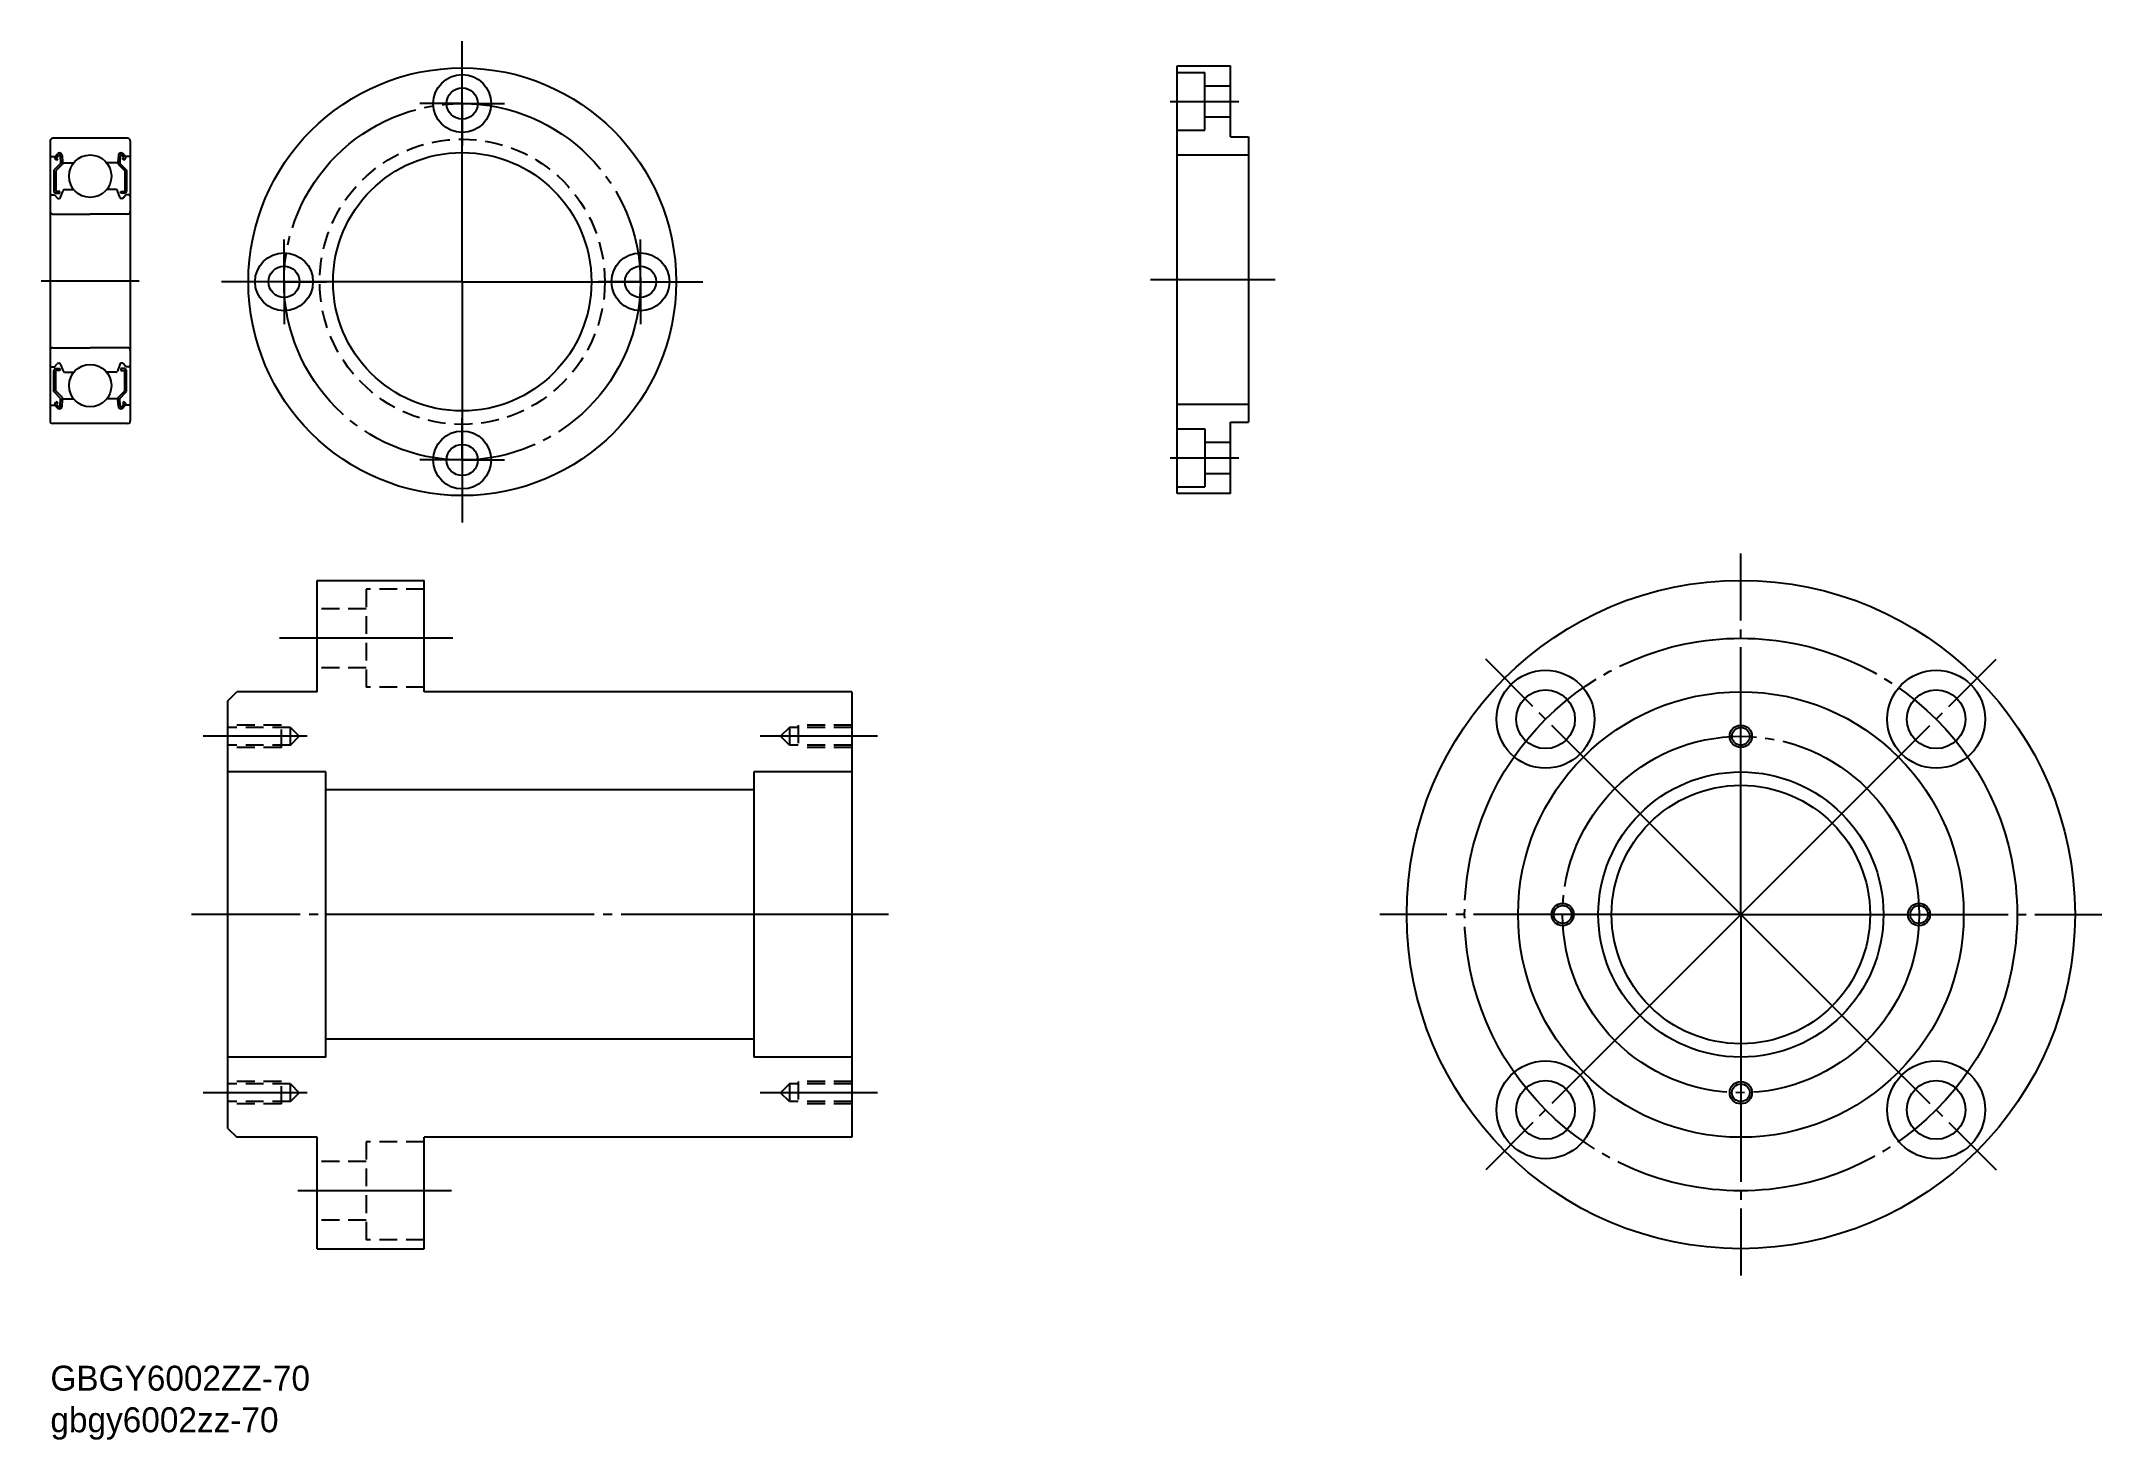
# Model space of a CAD drawing. Extents: x -119 to 113, y -54 to 103.
import ezdxf

# ---------------------------------------------------------------- set-up
doc = ezdxf.new("R2010")
doc.units = 0
for name, pattern in [('CENTER', [33, 30, -1, 1, -1]), ('CENTER2', [23, 20, -1, 1, -1]), ('DASHED', [3, 2, -1])]:
    doc.linetypes.add(name, pattern=pattern)
doc.layers.get('0').update_dxf_attribs({"linetype": 'CONTINUOUS'})
doc.layers.add('CENTER', color=7, linetype='CONTINUOUS')

msp = doc.modelspace()

# ---------------------------------------------------------------- linework, layer by layer
at = {"color": 7, "linetype": 'CONTINUOUS'}
for p, q in [((8.76, 52.44), (8.76, 100.44)), ((8.76, 100.44), (14.76, 100.44)), ((8.76, 99.69), (11.86, 99.69)), ((11.86, 93.19), (11.86, 99.69)), ((14.76, 92.44), (14.76, 100.44)), ((11.86, 98.19), (14.76, 98.19)), ((8.76, 93.19), (11.86, 93.19)), ((11.86, 94.69), (14.76, 94.69)), ((8.76, 90.44), (16.76, 90.44)), ((14.76, 92.44), (16.76, 92.44)), ((16.76, 92.44), (16.76, 60.44)), ((8.76, 62.44), (16.76, 62.44)), ((14.76, 60.44), (16.76, 60.44)), ((14.76, 52.44), (14.76, 60.44)), ((8.76, 59.69), (11.86, 59.69)), ((11.86, 59.69), (11.86, 53.19)), ((11.86, 58.19), (14.76, 58.19)), ((8.76, 53.19), (11.86, 53.19)), ((11.86, 54.69), (14.76, 54.69)), ((14.76, 52.44), (8.76, 52.44)), ((-87.76, 30.18), (-87.76, 42.68)), ((-87.76, 42.68), (-75.76, 42.68)), ((-75.76, 30.18), (-75.76, 42.68)), ((-97.76, 29.18), (-96.76, 30.18)), ((-87.76, 30.18), (-96.76, 30.18)), ((-27.76, 30.18), (-75.76, 30.18)), ((-27.76, 30.18), (-27.76, -19.82)), ((-97.76, -18.82), (-97.76, 29.18)), ((-86.76, 21.18), (-97.76, 21.18)), ((-86.76, -10.82), (-86.76, 21.18)), ((-27.76, 21.18), (-38.76, 21.18)), ((-38.76, 21.18), (-38.76, -10.82)), ((-38.76, 19.18), (-86.76, 19.18)), ((-38.76, -8.82), (-86.76, -8.82)), ((-86.76, -10.82), (-97.76, -10.82)), ((-27.76, -10.82), (-38.76, -10.82)), ((-97.76, -18.82), (-96.76, -19.82)), ((-87.76, -19.82), (-96.76, -19.82)), ((-87.76, -32.32), (-87.76, -19.82)), ((-75.76, -32.32), (-75.76, -19.82)), ((-27.76, -19.82), (-75.76, -19.82)), ((-87.76, -32.32), (-75.76, -32.32))]:
    msp.add_line(p, q, dxfattribs=at)
for p, q in [((-117.72, 91.99), (-117.72, 60.59)), ((-117.62, 90.24), (-117.16, 90.24)), ((-113.22, 92.29), (-117.42, 92.29)), ((-117.16, 90.24), (-116.91, 90.54)), ((-117.01, 90.11), (-116.76, 90.41)), ((-116.58, 90.35), (-116.54, 89.47)), ((-116.38, 90.37), (-116.32, 89.63)), ((-109.02, 92.29), (-113.22, 92.29)), ((-110.06, 90.37), (-110.12, 89.63)), ((-109.86, 90.35), (-109.9, 89.47)), ((-109.43, 90.11), (-109.68, 90.41)), ((-109.28, 90.24), (-109.53, 90.54)), ((-108.82, 90.24), (-109.28, 90.24)), ((-108.72, 91.99), (-108.72, 60.59)), ((-116.54, 89.47), (-117.29, 88.72)), ((-117.29, 88.72), (-117.29, 86.34)), ((-116.98, 89.83), (-117.13, 89.96)), ((-116.34, 89.39), (-117.09, 88.64)), ((-117.09, 88.64), (-117.09, 86.34)), ((-116.85, 89.98), (-117.01, 90.11)), ((-116.98, 89.83), (-116.85, 89.98)), ((-116.34, 89.86), (-116.34, 89.39)), ((-116.22, 89.54), (-115.07, 89.54)), ((-110.22, 89.54), (-111.37, 89.54)), ((-110.1, 89.86), (-110.1, 89.39)), ((-110.1, 89.39), (-109.35, 88.64)), ((-109.9, 89.47), (-109.15, 88.72)), ((-109.59, 89.98), (-109.43, 90.11)), ((-109.46, 89.83), (-109.59, 89.98)), ((-109.46, 89.83), (-109.3, 89.96)), ((-109.35, 88.64), (-109.35, 86.34)), ((-109.15, 88.72), (-109.15, 86.34)), ((-117.52, 85.94), (-117.22, 85.94)), ((-117.22, 85.94), (-116.94, 85.61)), ((-116.64, 86.34), (-117.09, 86.34)), ((-117.09, 86.14), (-116.64, 86.14)), ((-116.64, 86.14), (-116.64, 86.34)), ((-116.54, 85.67), (-116.27, 86.41)), ((-116.08, 86.54), (-115.07, 86.54)), ((-110.36, 86.54), (-111.37, 86.54)), ((-109.9, 85.67), (-110.17, 86.41)), ((-109.8, 86.14), (-109.8, 86.34)), ((-109.8, 86.34), (-109.35, 86.34)), ((-109.35, 86.14), (-109.8, 86.14)), ((-109.22, 85.94), (-109.5, 85.61)), ((-108.92, 85.94), (-109.22, 85.94)), ((-117.42, 83.79), (-113.22, 83.79)), ((-116.79, 85.54), (-116.73, 85.54)), ((-109.02, 83.79), (-113.22, 83.79)), ((-109.65, 85.54), (-109.71, 85.54)), ((-117.42, 68.79), (-113.22, 68.79)), ((-116.14, 68.79), (-116.14, 68.79)), ((-115.17, 68.79), (-115.17, 68.79)), ((-109.02, 68.79), (-113.22, 68.79)), ((-117.52, 66.64), (-117.22, 66.64)), ((-117.29, 63.86), (-117.29, 66.24)), ((-117.22, 66.64), (-116.94, 66.97)), ((-117.09, 66.44), (-116.64, 66.44)), ((-116.64, 66.24), (-117.09, 66.24)), ((-117.09, 63.94), (-117.09, 66.24)), ((-116.79, 67.04), (-116.73, 67.04)), ((-116.64, 66.44), (-116.64, 66.24)), ((-116.54, 66.91), (-116.27, 66.17)), ((-116.08, 66.04), (-115.07, 66.04)), ((-110.36, 66.04), (-111.37, 66.04)), ((-109.9, 66.91), (-110.17, 66.17)), ((-109.35, 66.44), (-109.8, 66.44)), ((-109.8, 66.44), (-109.8, 66.24)), ((-109.8, 66.24), (-109.35, 66.24)), ((-109.65, 67.04), (-109.71, 67.04)), ((-109.22, 66.64), (-109.5, 66.97)), ((-109.35, 63.94), (-109.35, 66.24)), ((-108.92, 66.64), (-109.22, 66.64)), ((-109.15, 63.86), (-109.15, 66.24)), ((-116.54, 63.11), (-117.29, 63.86)), ((-116.98, 62.75), (-117.13, 62.62)), ((-116.34, 63.19), (-117.09, 63.94)), ((-116.85, 62.6), (-117.01, 62.47)), ((-117.01, 62.47), (-116.76, 62.17)), ((-116.98, 62.75), (-116.85, 62.6)), ((-116.58, 62.23), (-116.54, 63.11)), ((-116.38, 62.21), (-116.32, 62.95)), ((-116.34, 62.72), (-116.34, 63.19)), ((-116.22, 63.04), (-115.07, 63.04)), ((-110.22, 63.04), (-111.37, 63.04)), ((-110.06, 62.21), (-110.12, 62.95)), ((-110.1, 63.19), (-109.35, 63.94)), ((-110.1, 62.72), (-110.1, 63.19)), ((-109.9, 63.11), (-109.15, 63.86)), ((-109.86, 62.23), (-109.9, 63.11)), ((-109.43, 62.47), (-109.68, 62.17)), ((-109.46, 62.75), (-109.59, 62.6)), ((-109.59, 62.6), (-109.43, 62.47)), ((-109.46, 62.75), (-109.3, 62.62)), ((-117.62, 62.34), (-117.16, 62.34)), ((-109.02, 60.29), (-117.42, 60.29)), ((-117.16, 62.34), (-116.91, 62.04)), ((-109.02, 60.29), (-113.22, 60.29)), ((-109.28, 62.34), (-109.53, 62.04)), ((-108.82, 62.34), (-109.28, 62.34))]:
    msp.add_line(p, q)
at = {"color": 3, "linetype": 'DASHED'}
for p, q in [((-75.76, 41.68), (-82.26, 41.68)), ((-82.26, 41.68), (-82.26, 30.68)), ((-82.26, 39.48), (-87.76, 39.48)), ((-82.26, 32.88), (-87.76, 32.88)), ((-75.76, 30.68), (-82.26, 30.68)), ((-91.76, 26.43), (-97.76, 26.43)), ((-90.76, 26.18), (-97.76, 26.18)), ((-91.76, 23.93), (-91.76, 26.43)), ((-90.76, 24.18), (-90.76, 26.18)), ((-90.76, 26.18), (-89.76, 25.18)), ((-34.76, 26.18), (-35.76, 25.18)), ((-27.76, 26.18), (-34.76, 26.18)), ((-34.76, 26.18), (-34.76, 24.18)), ((-33.76, 26.43), (-33.76, 23.93)), ((-27.76, 26.43), (-33.76, 26.43)), ((-90.76, 24.18), (-97.76, 24.18)), ((-91.76, 23.93), (-97.76, 23.93)), ((-90.76, 24.18), (-89.76, 25.18)), ((-34.76, 24.18), (-35.76, 25.18)), ((-27.76, 24.18), (-34.76, 24.18)), ((-27.76, 23.93), (-33.76, 23.93)), ((-91.76, -13.57), (-97.76, -13.57)), ((-90.76, -13.82), (-97.76, -13.82)), ((-91.76, -16.07), (-91.76, -13.57)), ((-90.76, -13.82), (-89.76, -14.82)), ((-90.76, -15.82), (-90.76, -13.82)), ((-34.76, -13.82), (-35.76, -14.82)), ((-27.76, -13.82), (-34.76, -13.82)), ((-34.76, -13.82), (-34.76, -15.82)), ((-33.76, -13.57), (-33.76, -16.07)), ((-27.76, -13.57), (-33.76, -13.57)), ((-90.76, -15.82), (-97.76, -15.82)), ((-91.76, -16.07), (-97.76, -16.07)), ((-90.76, -15.82), (-89.76, -14.82)), ((-34.76, -15.82), (-35.76, -14.82)), ((-27.76, -15.82), (-34.76, -15.82)), ((-27.76, -16.07), (-33.76, -16.07)), ((-75.76, -20.32), (-82.26, -20.32)), ((-82.26, -20.32), (-82.26, -31.32)), ((-82.26, -22.52), (-87.76, -22.52)), ((-82.26, -29.12), (-87.76, -29.12)), ((-75.76, -31.32), (-82.26, -31.32))]:
    msp.add_line(p, q, dxfattribs=at)
at = {"color": 7, "linetype": 'CONTINUOUS'}
for centre, radius in [((-71.47, 76.19), 24), ((-71.47, 96.19), 3.25), ((-71.47, 96.19), 1.75), ((-71.47, 76.19), 14.5), ((-91.47, 76.19), 3.25), ((-51.47, 76.19), 3.25), ((-91.47, 76.19), 1.75), ((-51.47, 76.19), 1.75), ((-71.47, 56.19), 3.25), ((-71.47, 56.19), 1.75), ((72.02, 5.18), 37.5), ((50.1, 27.1), 5.5), ((93.94, 27.1), 5.5), ((50.1, 27.1), 3.3), ((72.02, 5.18), 25), ((93.94, 27.1), 3.3), ((72.02, 25.18), 1), ((72.02, 5.18), 16), ((72.02, 5.18), 14.5), ((52.02, 5.18), 1), ((92.02, 5.18), 1), ((50.1, -16.74), 5.5), ((93.94, -16.74), 5.5), ((50.1, -16.74), 3.3), ((72.02, -14.82), 1), ((93.94, -16.74), 3.3)]:
    msp.add_circle(centre, radius, dxfattribs=at)
for centre in [(-113.22, 88.04), (-113.22, 64.54)]:
    msp.add_circle(centre, 2.38)
at = {"color": 3, "linetype": 'DASHED'}
msp.add_circle((-71.47, 76.19), 16, dxfattribs=at)
at = {"color": 3, "linetype": 'CONTINUOUS'}
for centre in [(72.02, 25.18), (52.02, 5.18), (92.02, 5.18), (72.02, -14.82)]:
    msp.add_circle(centre, 1.25, dxfattribs=at)
for centre, radius, start, end in [((-117.42, 91.99), 0.3, 90, 180), ((-117.62, 90.34), 0.1, 180, 270), ((-117.01, 90.11), 0.2, 140.0002, 230.0848), ((-116.68, 90.35), 0.3, 4.9968, 140.0002), ((-116.68, 90.35), 0.1, 2.8198, 140.0033), ((-109.76, 90.35), 0.3, 39.9998, 175.0032), ((-109.76, 90.35), 0.1, 39.9967, 177.1802), ((-109.43, 90.11), 0.2, 309.9152, 39.9998), ((-109.02, 91.99), 0.3, 0, 90), ((-108.82, 90.34), 0.1, 270, 0), ((-116.22, 89.64), 0.1, 184.9968, 269.9995), ((-110.22, 89.64), 0.1, 270.0005, 355.0032), ((-117.52, 85.74), 0.2, 90, 180), ((-117.09, 86.34), 0.2, 180, 270), ((-116.79, 85.74), 0.2, 219.9962, 270), ((-116.73, 85.74), 0.2, 270, 339.9919), ((-116.08, 86.34), 0.2, 90, 159.9919), ((-110.36, 86.34), 0.2, 20.0081, 90), ((-109.71, 85.74), 0.2, 200.0081, 270), ((-109.65, 85.74), 0.2, 270, 320.0038), ((-109.35, 86.34), 0.2, 270, 0), ((-108.92, 85.74), 0.2, 0, 90), ((-117.42, 84.09), 0.3, 180, 270), ((-109.02, 84.09), 0.3, 270, 0), ((-117.42, 68.49), 0.3, 90, 180), ((-109.02, 68.49), 0.3, 0, 90), ((-117.52, 66.84), 0.2, 180, 270), ((-117.09, 66.24), 0.2, 90, 180), ((-116.79, 66.84), 0.2, 90, 140.0038), ((-116.73, 66.84), 0.2, 20.0081, 90), ((-116.08, 66.24), 0.2, 200.0081, 270), ((-110.36, 66.24), 0.2, 270, 339.9919), ((-109.71, 66.84), 0.2, 90, 159.9919), ((-109.65, 66.84), 0.2, 39.9962, 90), ((-109.35, 66.24), 0.2, 0, 90), ((-108.92, 66.84), 0.2, 270, 0), ((-117.01, 62.47), 0.2, 129.9152, 219.9998), ((-116.22, 62.94), 0.1, 90.0005, 175.0032), ((-110.22, 62.94), 0.1, 4.9968, 89.9995), ((-109.43, 62.47), 0.2, 320.0002, 50.0848), ((-117.62, 62.24), 0.1, 90, 180), ((-117.42, 60.59), 0.3, 180, 270), ((-116.68, 62.24), 0.3, 219.9998, 355.0032), ((-116.68, 62.24), 0.1, 219.9967, 357.1802), ((-109.76, 62.24), 0.3, 184.9968, 320.0002), ((-109.76, 62.24), 0.1, 182.8198, 320.0033), ((-109.02, 60.59), 0.3, 270, 0), ((-108.82, 62.24), 0.1, 0, 90)]:
    msp.add_arc(centre, radius, start, end)
at = {"layer": 'CENTER', "color": 1, "linetype": 'CENTER2'}
for p, q in [((-71.47, 76.19), (-71.47, 103.19)), ((-71.47, 96.19), (-71.47, 100.94)), ((-71.47, 96.19), (-76.22, 96.19)), ((-71.47, 96.19), (-71.47, 91.44)), ((-71.47, 96.19), (-66.72, 96.19)), ((7.96, 96.44), (15.69, 96.44)), ((-91.47, 76.19), (-91.47, 80.94)), ((-51.47, 76.19), (-51.47, 80.94)), ((5.76, 76.44), (19.76, 76.44)), ((-71.47, 76.19), (-98.47, 76.19)), ((-91.47, 76.19), (-96.22, 76.19)), ((-91.47, 76.19), (-91.47, 71.44)), ((-91.47, 76.19), (-86.72, 76.19)), ((-71.47, 76.19), (-44.47, 76.19)), ((-71.47, 76.19), (-71.47, 49.19)), ((-51.47, 76.19), (-56.22, 76.19)), ((-51.47, 76.19), (-51.47, 71.44)), ((-51.47, 76.19), (-46.72, 76.19)), ((-71.47, 56.19), (-71.47, 60.94)), ((-71.47, 56.19), (-76.22, 56.19)), ((-71.47, 56.19), (-71.47, 51.44)), ((-71.47, 56.19), (-66.72, 56.19)), ((7.96, 56.44), (15.69, 56.44))]:
    msp.add_line(p, q, dxfattribs=at)
at = {"layer": 'CENTER', "color": 1, "linetype": 'CENTER'}
for p, q in [((-118.72, 76.29), (-107.72, 76.29)), ((72.02, 5.18), (72.02, 45.68)), ((-72.54, 36.18), (-91.99, 36.18)), ((72.02, 5.18), (43.39, 33.82)), ((72.02, 5.18), (100.66, 33.82)), ((-88.87, 25.18), (-100.54, 25.18)), ((-24.87, 25.18), (-38.03, 25.18)), ((-23.65, 5.18), (-101.87, 5.18)), ((72.02, 5.18), (31.52, 5.18)), ((72.02, 5.18), (43.39, -23.46)), ((72.02, 5.18), (72.02, -35.32)), ((72.02, 5.18), (112.52, 5.18)), ((72.02, 5.18), (100.66, -23.46)), ((-88.87, -14.82), (-100.54, -14.82)), ((-24.87, -14.82), (-38.03, -14.82)), ((-72.69, -25.82), (-89.91, -25.82))]:
    msp.add_line(p, q, dxfattribs=at)
at = {"layer": 'CENTER', "color": 1, "linetype": 'CENTER2'}
msp.add_circle((-71.47, 76.19), 20, dxfattribs=at)
at = {"layer": 'CENTER', "color": 1, "linetype": 'CENTER'}
for radius in [31, 20]:
    msp.add_circle((72.02, 5.18), radius, dxfattribs=at)

# ---------------------------------------------------------------- texts
at = {"linetype": 'CONTINUOUS'}
for s, p in [('GBGY6002ZZ-70', (-117.69, -48.25)), ('gbgy6002zz-70', (-117.69, -52.92))]:
    msp.add_text(s, height=2.8, dxfattribs=at).set_placement(p)

doc.saveas('drawing.dxf')
